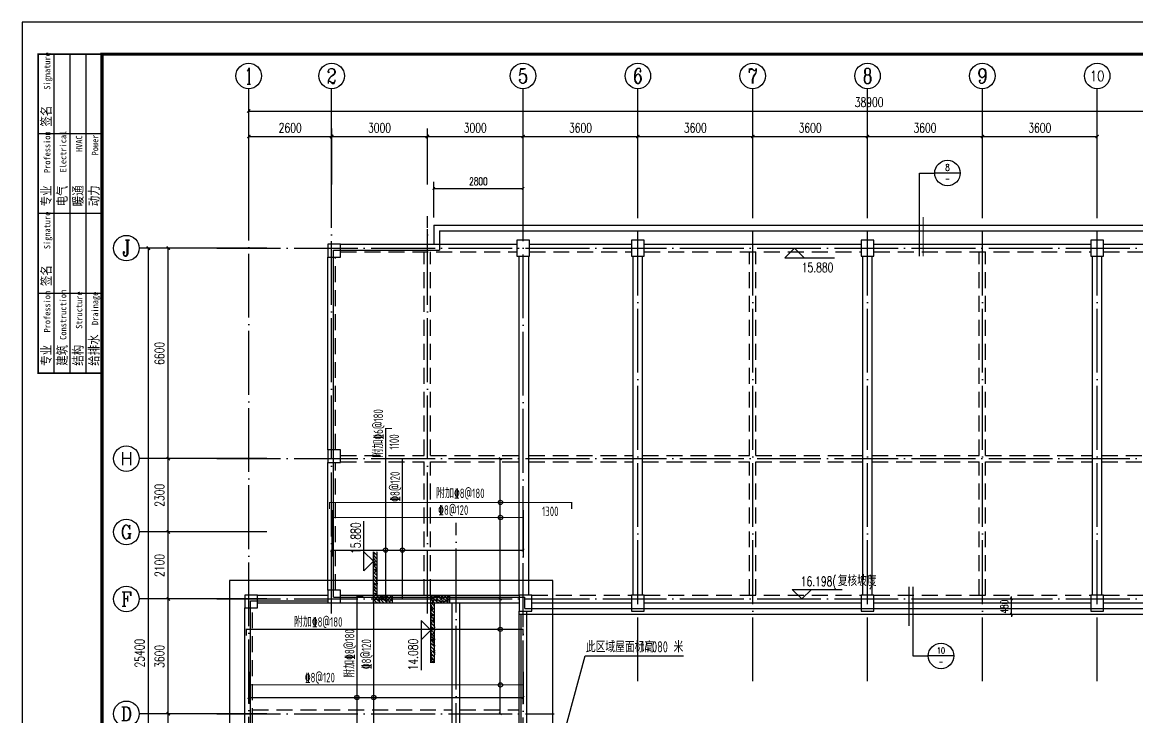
# Model space of a CAD drawing. Extents: x 1051052 to 1482120, y -981644 to -673261.
# Drawn here: x 1292358 to 1327296, y -904422 to -882648 of the extents above; entities that cross this region are included whole.
import ezdxf
from ezdxf.enums import TextEntityAlignment as Align

# ---------------------------------------------------------------- set-up
doc = ezdxf.new("R2010")
doc.units = 0
doc.header["$LTSCALE"] = 1000
doc.header["$MEASUREMENT"] = 0
doc.linetypes.add('DOTE', pattern=[2.42, 2, -0.2, 0.02, -0.2])
doc.linetypes.add('线型3', pattern=[750, 500, -250])
for name, color, linetype in [('AXIS', 3, 'Continuous'), ('AXIS_TEXT', 7, 'Continuous'), ('DIM_ELEV', 3, 'Continuous'), ('DIM_IDEN', 3, 'Continuous'), ('DIM_LEAD', 3, 'Continuous'), ('DOTE', 1, 'DOTE'), ('PUB_DIM', 3, 'Continuous'), ('PUB_TEXT', 7, 'Continuous'), ('TK', 142, 'Continuous'), ('填充', 8, 'Continuous')]:
    doc.layers.add(name, color=color, linetype=linetype)
for name, color, linetype, lineweight in [('BEAM', 4, 'Continuous', 25), ('BEAM-DASH', 4, '线型3', 25), ('COLU', 2, 'Continuous', 30), ('HOLE', 7, 'Continuous', 25), ('楼板正筋文字', 7, 'Continuous', 18), ('楼板正筋钢筋', 14, 'Continuous', 35), ('楼板负筋文字', 7, 'Continuous', 18), ('楼板负筋标注', 84, 'Continuous', 18), ('楼板负筋钢筋', 1, 'Continuous', 35)]:
    doc.layers.add(name, color=color, linetype=linetype, lineweight=lineweight)
doc.styles.add('_TCH_AXIS', font='COMPLEX', dxfattribs={"bigfont": 'GBCBIG'})
doc.styles.add('_TCH_DIM', font='SIMPLEX', dxfattribs={"bigfont": 'GBCBIG'})
doc.styles.add('_TCH_DIM_T3', font='SIMPLEX', dxfattribs={"width": 0.705882, "bigfont": 'GBCBIG'})
doc.styles.add('_TCH_LABEL', font='COMPLEX', dxfattribs={"bigfont": 'GBCBIG'})
doc.styles.add('COMPLEX', font='COMPLEX')
doc.styles.add('FromPkpm', font='Pkpmeng', dxfattribs={"width": 0.7, "bigfont": 'hztxt'})
doc.styles.add('HYZT1', font='', dxfattribs={"width": 0.8})
doc.styles.get('HYZT1').set_extended_font_data('SimSun')
doc.dimstyles.new('_TCH_ARCH&&100', dxfattribs={"dimtxt": 297.5, "dimasz": 100, "dimexe": 250, "dimexo": 300, "dimgap": 126.25, "dimtad": 1, "dimdec": 0, "dimzin": 0, "dimdsep": 46, "dimtxsty": '_TCH_DIM_T3', "dimblk": 'ARCHTICK', "dimcen": 0.09, "dimclrt": 7, "dimazin": 2, "dimtfac": 1, "dimtdec": 0, "dimtix": 1, "dimtmove": 2, "dimatfit": 3, "dimfxl": 0, "dimtolj": 1, "dimtzin": 0, "dimarcsym": 0})
doc.dimstyles.new('_TCH_ARCH&&80', dxfattribs={"dimtxt": 238, "dimasz": 80, "dimexe": 200, "dimexo": 240, "dimgap": 101, "dimtad": 1, "dimdec": 0, "dimzin": 0, "dimdsep": 46, "dimtxsty": '_TCH_DIM_T3', "dimblk": 'ARCHTICK', "dimcen": 0.09, "dimclrt": 7, "dimazin": 2, "dimtfac": 1, "dimtdec": 0, "dimtix": 1, "dimtmove": 2, "dimatfit": 3, "dimfxl": 0, "dimtolj": 1, "dimtzin": 0, "dimarcsym": 0})

# ---------------------------------------------------------------- blocks, each defined once
blk = doc.blocks.new('_ArchTick')
at = {"color": 0, "linetype": 'ByBlock', "const_width": 0.4}
blk.add_lwpolyline([(-0.5, -0.5), (0.5, 0.5)], dxfattribs=at)
blk = doc.blocks.new('*D223')
at = {"layer": 'AXIS', "color": 0, "lineweight": -2, "transparency": 16777216}
for p, q in [((1298436, -904330), (1296686, -904330)), ((1296936, -907930), (1296936, -904330)), ((1298436, -907930), (1296686, -907930))]:
    blk.add_line(p, q, dxfattribs=at)
at = {"layer": 'Defpoints', "color": 0, "transparency": 16777216}
for p in [(1296936, -904330), (1299436, -904330), (1299436, -907930)]:
    blk.add_point(p, dxfattribs=at)
at = {"layer": 'AXIS', "color": 0, "lineweight": -2, "transparency": 16777216, "xscale": 100, "yscale": 100, "zscale": 100}
for p, rotation in [((1296936, -904330), 90), ((1296936, -907930), 270)]:
    blk.add_blockref('_ArchTick', p, dxfattribs=dict(at, rotation=rotation))
at = {"layer": 'AXIS', "color": 7, "transparency": 16777216, "insert": (1296661, -906130), "char_height": 297.5, "attachment_point": 5, "rotation": 90, "style": '_TCH_DIM_T3'}
blk.add_mtext('\\A1;3600', dxfattribs=at)
blk = doc.blocks.new('*D224')
at = {"layer": 'AXIS', "color": 0, "lineweight": -2, "transparency": 16777216}
for p, q in [((1298436, -900730), (1296686, -900730)), ((1296936, -904330), (1296936, -900730)), ((1298436, -904330), (1296686, -904330))]:
    blk.add_line(p, q, dxfattribs=at)
at = {"layer": 'Defpoints', "color": 0, "transparency": 16777216}
for p in [(1296936, -900730), (1299436, -900730), (1299436, -904330)]:
    blk.add_point(p, dxfattribs=at)
at = {"layer": 'AXIS', "color": 0, "lineweight": -2, "transparency": 16777216, "xscale": 100, "yscale": 100, "zscale": 100}
for p, rotation in [((1296936, -900730), 90), ((1296936, -904330), 270)]:
    blk.add_blockref('_ArchTick', p, dxfattribs=dict(at, rotation=rotation))
at = {"layer": 'AXIS', "color": 7, "transparency": 16777216, "insert": (1296661, -902530), "char_height": 297.5, "attachment_point": 5, "rotation": 90, "style": '_TCH_DIM_T3'}
blk.add_mtext('\\A1;3600', dxfattribs=at)
blk = doc.blocks.new('*D225')
at = {"layer": 'AXIS', "color": 0, "lineweight": -2, "transparency": 16777216}
for p, q in [((1298436, -898630), (1296686, -898630)), ((1296936, -900730), (1296936, -898630)), ((1298436, -900730), (1296686, -900730))]:
    blk.add_line(p, q, dxfattribs=at)
at = {"layer": 'Defpoints', "color": 0, "transparency": 16777216}
for p in [(1296936, -898630), (1299436, -898630), (1299436, -900730)]:
    blk.add_point(p, dxfattribs=at)
at = {"layer": 'AXIS', "color": 0, "lineweight": -2, "transparency": 16777216, "xscale": 100, "yscale": 100, "zscale": 100}
for p, rotation in [((1296936, -898630), 90), ((1296936, -900730), 270)]:
    blk.add_blockref('_ArchTick', p, dxfattribs=dict(at, rotation=rotation))
at = {"layer": 'AXIS', "color": 7, "transparency": 16777216, "insert": (1296661, -899680), "char_height": 297.5, "attachment_point": 5, "rotation": 90, "style": '_TCH_DIM_T3'}
blk.add_mtext('\\A1;2100', dxfattribs=at)
blk = doc.blocks.new('*D226')
at = {"layer": 'AXIS', "color": 0, "lineweight": -2, "transparency": 16777216}
for p, q in [((1298436, -896330), (1296686, -896330)), ((1296936, -898630), (1296936, -896330)), ((1298436, -898630), (1296686, -898630))]:
    blk.add_line(p, q, dxfattribs=at)
at = {"layer": 'Defpoints', "color": 0, "transparency": 16777216}
for p in [(1296936, -896330), (1299436, -896330), (1299436, -898630)]:
    blk.add_point(p, dxfattribs=at)
at = {"layer": 'AXIS', "color": 0, "lineweight": -2, "transparency": 16777216, "xscale": 100, "yscale": 100, "zscale": 100}
for p, rotation in [((1296936, -896330), 90), ((1296936, -898630), 270)]:
    blk.add_blockref('_ArchTick', p, dxfattribs=dict(at, rotation=rotation))
at = {"layer": 'AXIS', "color": 7, "transparency": 16777216, "insert": (1296661, -897480), "char_height": 297.5, "attachment_point": 5, "rotation": 90, "style": '_TCH_DIM_T3'}
blk.add_mtext('\\A1;2300', dxfattribs=at)
blk = doc.blocks.new('*D227')
at = {"layer": 'AXIS', "color": 0, "lineweight": -2, "transparency": 16777216}
for p, q in [((1297811, -889730), (1296061, -889730)), ((1296311, -915130), (1296311, -889730)), ((1297811, -915130), (1296061, -915130))]:
    blk.add_line(p, q, dxfattribs=at)
at = {"layer": 'Defpoints', "color": 0, "transparency": 16777216}
for p in [(1296311, -889730), (1299458, -889730), (1299458, -915130)]:
    blk.add_point(p, dxfattribs=at)
at = {"layer": 'AXIS', "color": 0, "lineweight": -2, "transparency": 16777216, "xscale": 100, "yscale": 100, "zscale": 100}
for p, rotation in [((1296311, -889730), 90), ((1296311, -915130), 270)]:
    blk.add_blockref('_ArchTick', p, dxfattribs=dict(at, rotation=rotation))
at = {"layer": 'AXIS', "color": 7, "transparency": 16777216, "insert": (1296036, -902430), "char_height": 297.5, "attachment_point": 5, "rotation": 90, "style": '_TCH_DIM_T3'}
blk.add_mtext('\\A1;25400', dxfattribs=at)
blk = doc.blocks.new('*D228')
at = {"layer": 'AXIS', "color": 0, "lineweight": -2, "transparency": 16777216}
for p, q in [((1299458, -887730), (1299458, -885980)), ((1302058, -887730), (1302058, -885980)), ((1299458, -886230), (1302058, -886230))]:
    blk.add_line(p, q, dxfattribs=at)
at = {"layer": 'Defpoints', "color": 0, "transparency": 16777216}
for p in [(1302058, -886230), (1299458, -888730), (1302058, -888730)]:
    blk.add_point(p, dxfattribs=at)
at = {"layer": 'AXIS', "color": 0, "lineweight": -2, "transparency": 16777216, "xscale": 100, "yscale": 100, "zscale": 100, "rotation": 180}
blk.add_blockref('_ArchTick', (1299458, -886230), dxfattribs=at)
at = {"layer": 'AXIS', "color": 0, "lineweight": -2, "transparency": 16777216, "xscale": 100, "yscale": 100, "zscale": 100}
blk.add_blockref('_ArchTick', (1302058, -886230), dxfattribs=at)
at = {"layer": 'AXIS', "color": 7, "transparency": 16777216, "insert": (1300758, -885955), "char_height": 297.5, "attachment_point": 5, "style": '_TCH_DIM_T3'}
blk.add_mtext('\\A1;2600', dxfattribs=at)
blk = doc.blocks.new('*D229')
at = {"layer": 'AXIS', "color": 0, "lineweight": -2, "transparency": 16777216}
for p, q in [((1302058, -887730), (1302058, -885980)), ((1305058, -887730), (1305058, -885980)), ((1302058, -886230), (1305058, -886230))]:
    blk.add_line(p, q, dxfattribs=at)
at = {"layer": 'Defpoints', "color": 0, "transparency": 16777216}
for p in [(1305058, -886230), (1302058, -888730), (1305058, -888730)]:
    blk.add_point(p, dxfattribs=at)
at = {"layer": 'AXIS', "color": 0, "lineweight": -2, "transparency": 16777216, "xscale": 100, "yscale": 100, "zscale": 100}
for p, rotation in [((1302058, -886230), 179.9998562589051), ((1305058, -886230), 359.9998562589051)]:
    blk.add_blockref('_ArchTick', p, dxfattribs=dict(at, rotation=rotation))
at = {"layer": 'AXIS', "color": 7, "transparency": 16777216, "insert": (1303558, -885955), "char_height": 297.5, "attachment_point": 5, "rotation": 359.9999, "style": '_TCH_DIM_T3'}
blk.add_mtext('\\A1;3000', dxfattribs=at)
blk = doc.blocks.new('*D230')
at = {"layer": 'AXIS', "color": 0, "lineweight": -2, "transparency": 16777216}
for p, q in [((1308058, -887730), (1308058, -885980)), ((1311658, -887730), (1311658, -885980)), ((1308058, -886230), (1311658, -886230))]:
    blk.add_line(p, q, dxfattribs=at)
at = {"layer": 'Defpoints', "color": 0, "transparency": 16777216}
for p in [(1311658, -886230), (1308058, -888610), (1311658, -888610)]:
    blk.add_point(p, dxfattribs=at)
at = {"layer": 'AXIS', "color": 0, "lineweight": -2, "transparency": 16777216, "xscale": 100, "yscale": 100, "zscale": 100, "rotation": 180}
blk.add_blockref('_ArchTick', (1308058, -886230), dxfattribs=at)
at = {"layer": 'AXIS', "color": 0, "lineweight": -2, "transparency": 16777216, "xscale": 100, "yscale": 100, "zscale": 100}
blk.add_blockref('_ArchTick', (1311658, -886230), dxfattribs=at)
at = {"layer": 'AXIS', "color": 7, "transparency": 16777216, "insert": (1309858, -885955), "char_height": 297.5, "attachment_point": 5, "style": '_TCH_DIM_T3'}
blk.add_mtext('\\A1;3600', dxfattribs=at)
blk = doc.blocks.new('*D231')
at = {"layer": 'AXIS', "color": 0, "lineweight": -2, "transparency": 16777216}
for p, q in [((1311658, -887730), (1311658, -885980)), ((1315258, -887730), (1315258, -885980)), ((1311658, -886230), (1315258, -886230))]:
    blk.add_line(p, q, dxfattribs=at)
at = {"layer": 'Defpoints', "color": 0, "transparency": 16777216}
for p in [(1315258, -886230), (1311658, -888610), (1315258, -888610)]:
    blk.add_point(p, dxfattribs=at)
at = {"layer": 'AXIS', "color": 0, "lineweight": -2, "transparency": 16777216, "xscale": 100, "yscale": 100, "zscale": 100, "rotation": 180}
blk.add_blockref('_ArchTick', (1311658, -886230), dxfattribs=at)
at = {"layer": 'AXIS', "color": 0, "lineweight": -2, "transparency": 16777216, "xscale": 100, "yscale": 100, "zscale": 100}
blk.add_blockref('_ArchTick', (1315258, -886230), dxfattribs=at)
at = {"layer": 'AXIS', "color": 7, "transparency": 16777216, "insert": (1313458, -885955), "char_height": 297.5, "attachment_point": 5, "style": '_TCH_DIM_T3'}
blk.add_mtext('\\A1;3600', dxfattribs=at)
blk = doc.blocks.new('*D232')
at = {"layer": 'AXIS', "color": 0, "lineweight": -2, "transparency": 16777216}
for p, q in [((1315258, -887730), (1315258, -885980)), ((1318858, -887730), (1318858, -885980)), ((1315258, -886230), (1318858, -886230))]:
    blk.add_line(p, q, dxfattribs=at)
at = {"layer": 'Defpoints', "color": 0, "transparency": 16777216}
for p in [(1318858, -886230), (1315258, -888610), (1318858, -888610)]:
    blk.add_point(p, dxfattribs=at)
at = {"layer": 'AXIS', "color": 0, "lineweight": -2, "transparency": 16777216, "xscale": 100, "yscale": 100, "zscale": 100, "rotation": 180}
blk.add_blockref('_ArchTick', (1315258, -886230), dxfattribs=at)
at = {"layer": 'AXIS', "color": 0, "lineweight": -2, "transparency": 16777216, "xscale": 100, "yscale": 100, "zscale": 100}
blk.add_blockref('_ArchTick', (1318858, -886230), dxfattribs=at)
at = {"layer": 'AXIS', "color": 7, "transparency": 16777216, "insert": (1317058, -885955), "char_height": 297.5, "attachment_point": 5, "style": '_TCH_DIM_T3'}
blk.add_mtext('\\A1;3600', dxfattribs=at)
blk = doc.blocks.new('*D233')
at = {"layer": 'AXIS', "color": 0, "lineweight": -2, "transparency": 16777216}
for p, q in [((1318858, -887730), (1318858, -885980)), ((1322458, -887730), (1322458, -885980)), ((1318858, -886230), (1322458, -886230))]:
    blk.add_line(p, q, dxfattribs=at)
at = {"layer": 'Defpoints', "color": 0, "transparency": 16777216}
for p in [(1322458, -886230), (1318858, -888610), (1322458, -888610)]:
    blk.add_point(p, dxfattribs=at)
at = {"layer": 'AXIS', "color": 0, "lineweight": -2, "transparency": 16777216, "xscale": 100, "yscale": 100, "zscale": 100, "rotation": 180}
blk.add_blockref('_ArchTick', (1318858, -886230), dxfattribs=at)
at = {"layer": 'AXIS', "color": 0, "lineweight": -2, "transparency": 16777216, "xscale": 100, "yscale": 100, "zscale": 100}
blk.add_blockref('_ArchTick', (1322458, -886230), dxfattribs=at)
at = {"layer": 'AXIS', "color": 7, "transparency": 16777216, "insert": (1320658, -885955), "char_height": 297.5, "attachment_point": 5, "style": '_TCH_DIM_T3'}
blk.add_mtext('\\A1;3600', dxfattribs=at)
blk = doc.blocks.new('*D234')
at = {"layer": 'AXIS', "color": 0, "lineweight": -2, "transparency": 16777216}
for p, q in [((1322458, -887730), (1322458, -885980)), ((1326058, -887730), (1326058, -885980)), ((1322458, -886230), (1326058, -886230))]:
    blk.add_line(p, q, dxfattribs=at)
at = {"layer": 'Defpoints', "color": 0, "transparency": 16777216}
for p in [(1326058, -886230), (1322458, -888610), (1326058, -888610)]:
    blk.add_point(p, dxfattribs=at)
at = {"layer": 'AXIS', "color": 0, "lineweight": -2, "transparency": 16777216, "xscale": 100, "yscale": 100, "zscale": 100, "rotation": 180}
blk.add_blockref('_ArchTick', (1322458, -886230), dxfattribs=at)
at = {"layer": 'AXIS', "color": 0, "lineweight": -2, "transparency": 16777216, "xscale": 100, "yscale": 100, "zscale": 100}
blk.add_blockref('_ArchTick', (1326058, -886230), dxfattribs=at)
at = {"layer": 'AXIS', "color": 7, "transparency": 16777216, "insert": (1324258, -885955), "char_height": 297.5, "attachment_point": 5, "style": '_TCH_DIM_T3'}
blk.add_mtext('\\A1;3600', dxfattribs=at)
blk = doc.blocks.new('*D237')
at = {"layer": 'AXIS', "color": 0, "lineweight": -2, "transparency": 16777216}
for p, q in [((1299458, -886930), (1299458, -885180)), ((1338358, -886930), (1338358, -885180)), ((1299458, -885430), (1338358, -885430))]:
    blk.add_line(p, q, dxfattribs=at)
at = {"layer": 'Defpoints', "color": 0, "transparency": 16777216}
for p in [(1338358, -885430), (1299458, -888730), (1338358, -888730)]:
    blk.add_point(p, dxfattribs=at)
at = {"layer": 'AXIS', "color": 0, "lineweight": -2, "transparency": 16777216, "xscale": 100, "yscale": 100, "zscale": 100, "rotation": 180}
blk.add_blockref('_ArchTick', (1299458, -885430), dxfattribs=at)
at = {"layer": 'AXIS', "color": 0, "lineweight": -2, "transparency": 16777216, "xscale": 100, "yscale": 100, "zscale": 100}
blk.add_blockref('_ArchTick', (1338358, -885430), dxfattribs=at)
at = {"layer": 'AXIS', "color": 7, "transparency": 16777216, "insert": (1318908, -885155), "char_height": 297.5, "attachment_point": 5, "style": '_TCH_DIM_T3'}
blk.add_mtext('\\A1;38900', dxfattribs=at)
blk = doc.blocks.new('_AXISO')
blk.add_circle((0, 0), 0.5)
at = {"layer": 'AXIS_TEXT', "style": 'COMPLEX', "width": 1.041667}
blk.add_attdef('A', text='', height=0.56, dxfattribs=at).set_placement((-0.25, -0.28), (0.25, -0.28), align=Align.FIT)
blk = doc.blocks.new('*D248')
at = {"layer": 'AXIS', "color": 0, "lineweight": -2, "transparency": 16777216}
for p, q in [((1297991, -889730), (1296686, -889730)), ((1296936, -896330), (1296936, -889730)), ((1298436, -896330), (1296686, -896330))]:
    blk.add_line(p, q, dxfattribs=at)
at = {"layer": 'Defpoints', "color": 0, "transparency": 16777216}
for p in [(1296936, -889730), (1298291, -889730), (1299436, -896330)]:
    blk.add_point(p, dxfattribs=at)
at = {"layer": 'AXIS', "color": 0, "lineweight": -2, "transparency": 16777216, "xscale": 100, "yscale": 100, "zscale": 100}
for p, rotation in [((1296936, -889730), 90), ((1296936, -896330), 270)]:
    blk.add_blockref('_ArchTick', p, dxfattribs=dict(at, rotation=rotation))
at = {"layer": 'AXIS', "color": 7, "transparency": 16777216, "insert": (1296661, -893030), "char_height": 297.5, "attachment_point": 5, "rotation": 90, "style": '_TCH_DIM_T3'}
blk.add_mtext('\\A1;6600', dxfattribs=at)
blk = doc.blocks.new('*D393')
at = {"layer": 'AXIS', "color": 0, "lineweight": -2, "transparency": 16777216}
for p, q in [((1305058, -887730), (1305058, -885980)), ((1308058, -887141), (1308058, -885980)), ((1305058, -886230), (1308058, -886230))]:
    blk.add_line(p, q, dxfattribs=at)
at = {"layer": 'Defpoints', "color": 0, "transparency": 16777216}
for p in [(1308058, -886230), (1308058, -887441), (1305058, -888730)]:
    blk.add_point(p, dxfattribs=at)
at = {"layer": 'AXIS', "color": 0, "lineweight": -2, "transparency": 16777216, "xscale": 100, "yscale": 100, "zscale": 100}
for p, rotation in [((1305058, -886230), 179.9998562589159), ((1308058, -886230), 359.9998562589159)]:
    blk.add_blockref('_ArchTick', p, dxfattribs=dict(at, rotation=rotation))
at = {"layer": 'AXIS', "color": 7, "transparency": 16777216, "insert": (1306558, -885955), "char_height": 297.5, "attachment_point": 5, "rotation": 359.9999, "style": '_TCH_DIM_T3'}
blk.add_mtext('\\A1;3000', dxfattribs=at)
blk = doc.blocks.new('A$C71AA4010')
at = {"layer": 'TK'}
for p, q in [((500, -11000), (500, -1000)), ((2500, -1000), (500, -1000)), ((1000, -11000), (1000, -1000)), ((1500, -11000), (1500, -1000)), ((2000, -11000), (2000, -1000)), ((2500, -3500), (500, -3500)), ((2500, -3500), (500, -3500)), ((2500, -6000), (500, -6000)), ((2500, -8500), (500, -8500)), ((2500, -11000), (500, -11000))]:
    blk.add_line(p, q, dxfattribs=at)
at = {"layer": 'TK', "const_width": 50}
blk.add_lwpolyline([(500, -1000), (2500, -1000), (2500, -11000), (500, -11000)], close=True, dxfattribs=at)
blk.add_lwpolyline([(2500, -4000), (2500, -11000)], dxfattribs=at)
at = {"layer": 'TK', "style": 'HYZT1', "width": 0.8}
for s, height, p in [('Signature', 200, (880, -2113)), ('签名', 300, (895, -3270)), ('Profession', 200, (880, -4728)), ('Electrical', 200, (1380, -4708)), ('HVAC', 200, (1880, -4067)), ('Power', 200, (2380, -4173)), ('专业', 300, (895, -5770)), ('电气', 300, (1395, -5770)), ('暖通', 300, (1895, -5770)), ('动力', 300, (2395, -5770)), ('Signature', 200, (880, -7113)), ('签名', 300, (895, -8270)), ('Profession', 200, (880, -9728)), ('Construction', 200, (1380, -9956)), ('Structure', 200, (1880, -9614)), ('Drainage', 200, (2380, -9494)), ('建筑', 300, (1395, -10770)), ('给排水', 300, (2395, -10770)), ('专业', 300, (895, -10770)), ('结构', 300, (1895, -10770))]:
    blk.add_text(s, height=height, rotation=90, dxfattribs=at).set_placement(p)
blk = doc.blocks.new('A2K')
at = {"layer": 'TK'}
blk.add_lwpolyline([(0, 0), (59400, 0), (59400, 42000), (0, 42000)], close=True, dxfattribs=at)
at = {"layer": 'TK', "const_width": 100}
blk.add_lwpolyline([(2500, 1000), (58400, 1000), (58400, 41000), (2500, 41000)], close=True, dxfattribs=at)
blk.add_blockref('A$C71AA4010', (0, 42000))
blk = doc.blocks.new('*D916')
at = {"layer": 'Defpoints', "color": 0, "transparency": 16777216}
for p in [(1299458, -902779), (1308058, -902779), (1308058, -903820)]:
    blk.add_point(p, dxfattribs=at)
at = {"layer": 'PUB_DIM', "color": 0, "lineweight": -2, "transparency": 16777216}
for p, q in [((1299458, -903019), (1299458, -904020)), ((1308058, -903019), (1308058, -904020)), ((1299458, -903820), (1308058, -903820))]:
    blk.add_line(p, q, dxfattribs=at)
at = {"layer": 'PUB_DIM', "color": 0, "lineweight": -2, "transparency": 16777216, "xscale": 80, "yscale": 80, "zscale": 80, "rotation": 180}
blk.add_blockref('_ArchTick', (1299458, -903820), dxfattribs=at)
at = {"layer": 'PUB_DIM', "color": 0, "lineweight": -2, "transparency": 16777216, "xscale": 80, "yscale": 80, "zscale": 80}
blk.add_blockref('_ArchTick', (1308058, -903820), dxfattribs=at)
blk = doc.blocks.new('*D917')
at = {"layer": 'Defpoints', "color": 0, "transparency": 16777216}
for p in [(1305958, -900730), (1307343, -900730), (1305958, -904330)]:
    blk.add_point(p, dxfattribs=at)
at = {"layer": 'PUB_DIM', "color": 0, "lineweight": -2, "transparency": 16777216}
for p, q in [((1306198, -900730), (1307543, -900730)), ((1307343, -904330), (1307343, -900730)), ((1306198, -904330), (1307543, -904330))]:
    blk.add_line(p, q, dxfattribs=at)
at = {"layer": 'PUB_DIM', "color": 0, "lineweight": -2, "transparency": 16777216, "xscale": 80, "yscale": 80, "zscale": 80}
for p, rotation in [((1307343, -900730), 90), ((1307343, -904330), 270)]:
    blk.add_blockref('_ArchTick', p, dxfattribs=dict(at, rotation=rotation))
blk = doc.blocks.new('*D918')
at = {"layer": 'Defpoints', "color": 0, "transparency": 16777216}
for p in [(1302058, -897709), (1308058, -897709), (1308058, -899199)]:
    blk.add_point(p, dxfattribs=at)
at = {"layer": 'PUB_DIM', "color": 0, "lineweight": -2, "transparency": 16777216}
for p, q in [((1302058, -897949), (1302058, -899399)), ((1308058, -897949), (1308058, -899399)), ((1302058, -899199), (1308058, -899199))]:
    blk.add_line(p, q, dxfattribs=at)
at = {"layer": 'PUB_DIM', "color": 0, "lineweight": -2, "transparency": 16777216, "xscale": 80, "yscale": 80, "zscale": 80, "rotation": 180}
blk.add_blockref('_ArchTick', (1302058, -899199), dxfattribs=at)
at = {"layer": 'PUB_DIM', "color": 0, "lineweight": -2, "transparency": 16777216, "xscale": 80, "yscale": 80, "zscale": 80}
blk.add_blockref('_ArchTick', (1308058, -899199), dxfattribs=at)
blk = doc.blocks.new('*D919')
at = {"layer": 'Defpoints', "color": 0, "transparency": 16777216}
for p in [(1305853, -896330), (1307343, -896330), (1305853, -900730)]:
    blk.add_point(p, dxfattribs=at)
at = {"layer": 'PUB_DIM', "color": 0, "lineweight": -2, "transparency": 16777216}
for p, q in [((1306093, -896330), (1307543, -896330)), ((1307343, -900730), (1307343, -896330)), ((1306093, -900730), (1307543, -900730))]:
    blk.add_line(p, q, dxfattribs=at)
at = {"layer": 'PUB_DIM', "color": 0, "lineweight": -2, "transparency": 16777216, "xscale": 80, "yscale": 80, "zscale": 80}
for p, rotation in [((1307343, -896330), 90), ((1307343, -900730), 270)]:
    blk.add_blockref('_ArchTick', p, dxfattribs=dict(at, rotation=rotation))
blk = doc.blocks.new('*D931')
at = {"layer": 'Defpoints', "color": 0, "transparency": 16777216}
for p in [(1321618, -900730), (1323368, -900730), (1321618, -901210)]:
    blk.add_point(p, dxfattribs=at)
at = {"layer": 'PUB_DIM', "color": 0, "lineweight": -2, "transparency": 16777216}
for p, q in [((1323368, -900730), (1323368, -900650)), ((1321858, -900730), (1323568, -900730)), ((1323368, -901210), (1323368, -900730)), ((1321858, -901210), (1323568, -901210)), ((1323368, -901210), (1323368, -901290))]:
    blk.add_line(p, q, dxfattribs=at)
at = {"layer": 'PUB_DIM', "color": 0, "lineweight": -2, "transparency": 16777216, "xscale": 80, "yscale": 80, "zscale": 80}
for p, rotation in [((1323368, -900730), 270), ((1323368, -901210), 90)]:
    blk.add_blockref('_ArchTick', p, dxfattribs=dict(at, rotation=rotation))
at = {"layer": 'PUB_DIM', "color": 7, "transparency": 16777216, "insert": (1323148, -900970), "char_height": 238, "attachment_point": 5, "rotation": 90, "style": '_TCH_DIM_T3'}
blk.add_mtext('\\A1;480', dxfattribs=at)
blk = doc.blocks.new('*D952')
at = {"layer": 'Defpoints', "color": 0, "transparency": 16777216}
for p in [(1308058, -887855), (1305258, -889010), (1308058, -889010)]:
    blk.add_point(p, dxfattribs=at)
at = {"layer": 'PUB_DIM', "color": 0, "lineweight": -2, "transparency": 16777216}
for p, q in [((1305258, -888770), (1305258, -887655)), ((1308058, -888770), (1308058, -887655)), ((1305258, -887855), (1308058, -887855))]:
    blk.add_line(p, q, dxfattribs=at)
at = {"layer": 'PUB_DIM', "color": 0, "lineweight": -2, "transparency": 16777216, "xscale": 80, "yscale": 80, "zscale": 80, "rotation": 180}
blk.add_blockref('_ArchTick', (1305258, -887855), dxfattribs=at)
at = {"layer": 'PUB_DIM', "color": 0, "lineweight": -2, "transparency": 16777216, "xscale": 80, "yscale": 80, "zscale": 80}
blk.add_blockref('_ArchTick', (1308058, -887855), dxfattribs=at)
at = {"layer": 'PUB_DIM', "color": 7, "transparency": 16777216, "insert": (1306658, -887635), "char_height": 238, "attachment_point": 5, "style": '_TCH_DIM_T3'}
blk.add_mtext('\\A1;2800', dxfattribs=at)

msp = doc.modelspace()

# ---------------------------------------------------------------- hatches: boundary and pattern name
at = {"layer": 'BEAM-DASH'}
h = msp.add_hatch(dxfattribs=at)
h.set_pattern_fill('钢筋混凝土', color=256, scale=30, angle=90)
h.set_pattern_definition([(135, (-200251.52, 0), (-53.0330086, -53.0330086), []), (140, (-200251.52, 0), (18.82564, 215.178055), [22.5, -247.5]), (85, (-200251.52, 0), (-225.65764, -41.6254), [18, -198]), (190.4514, (-200249.95, 17.93), (-206.831863, 173.552815), [19.122057, -210.342634]), (136.1842, (-200311.52, 4e-15), (49.655704, 320.172315), [33.75, -371.25]), (186.6356, (-200307.38, 26.68), (-292.23536, 280.39881), [28.683086, -315.5139]), (81.1842, (-200311.52, 4e-15), (-292.23558, 280.398584), [27, -297]), (111, (-200296.52, 30), (120.785667, 179.072116), [22.5, -247.5]), (56, (-200296.52, 30), (-217.545014, 72.9946), [18, -198]), (161.4514, (-200286.45, 44.92), (-96.75915, 252.066789), [19.122057, -210.342634]), (127.5, (-200251.52, 0), (-99.868156, 3.6479566), [0, -195.6, 0, -201, 0, -198.75]), (97.5, (-200251.52, 0), (-118.3235136, 78.920861), [0, -114.6, 0, -191.1, 0, -75.75]), (57.5, (-200251.52, -66.9), (6.7664615, 160.146731), [0, -75, 0, -234, 0, -310.5]), (47.5, (-200251.52, -96.9), (-30.031495, 174.955851), [0, -97.5, 0, -155.4, 0, -220.5])])
h.paths.add_polyline_path([(1303485.481, -899248.878), (1303365.481, -899248.283), (1303365.481, -900248.878), (1303365.481, -900610.289), (1303485.481, -900610.289)])
h.paths.add_polyline_path([(1303965.481, -900610.289), (1303365.481, -900610.289), (1303365.481, -900730.289), (1303965.481, -900730.289)])
h.paths.add_polyline_path([(1303965.481, -900730.289), (1303365.481, -900730.289), (1303365.481, -900850.289), (1303965.481, -900850.289)])
h.paths.add_polyline_path([(1305765.481, -900730.289), (1305165.481, -900730.289), (1305165.481, -900850.289), (1305765.481, -900850.289)])
h.paths.add_polyline_path([(1305765.481, -900610.289), (1305165.481, -900610.289), (1305165.481, -900730.289), (1305765.481, -900730.289)])
h.paths.add_polyline_path([(1305285.481, -900850.289), (1305165.481, -900850.289), (1305165.481, -902734.599), (1305285.481, -902734.599)])

# ---------------------------------------------------------------- linework, layer by layer
at = {"layer": 'AXIS'}
for p, q in [((1299457.602, -888730.289), (1299457.602, -884730.289)), ((1302057.602, -888730.289), (1302057.602, -884730.289)), ((1308057.602, -888610.289), (1308057.602, -884730.289)), ((1311657.602, -888610.289), (1311657.602, -884730.289)), ((1315257.602, -888610.289), (1315257.602, -884730.289)), ((1318857.602, -888610.289), (1318857.602, -884730.289)), ((1322457.602, -888610.289), (1322457.602, -884730.289)), ((1326057.602, -888610.289), (1326057.602, -884730.289)), ((1300023.048, -889730.289), (1296023.048, -889730.289)), ((1300023.048, -896330.289), (1296023.048, -896330.289)), ((1300023.048, -898630.289), (1296023.048, -898630.289)), ((1300023.048, -900730.289), (1296023.048, -900730.289)), ((1300023.048, -904330.289), (1296023.048, -904330.289))]:
    msp.add_line(p, q, dxfattribs=at)
msp.add_lwpolyline([(1298856.639, -915901.812), (1308991.388, -915901.812), (1308991.388, -900147.18), (1298856.639, -900147.18)], close=True, dxfattribs=at)
at = {"layer": 'BEAM'}
for p, q in [((1305257.602, -889010.289), (1305257.601, -889610.289)), ((1305257.602, -889010.289), (1329857.602, -889010.289)), ((1305437.601, -889190.289), (1329677.602, -889190.289)), ((1305437.601, -889190.289), (1305437.601, -889790.289)), ((1302117.602, -889790.289), (1305437.601, -889790.289)), ((1302117.602, -900670.289), (1302117.602, -889790.289)), ((1302337.602, -889610.289), (1305257.601, -889610.289)), ((1305257.601, -889610.289), (1307857.602, -889610.289)), ((1308257.602, -889610.289), (1311457.602, -889610.289)), ((1311857.602, -889610.289), (1318657.602, -889610.289)), ((1319057.602, -889610.289), (1325857.602, -889610.289)), ((1326257.602, -889610.289), (1329857.602, -889610.289)), ((1301937.602, -896050.289), (1301937.602, -890010.289)), ((1307937.602, -900610.289), (1307937.602, -889980.289)), ((1308237.602, -900610.289), (1308237.602, -889980.289)), ((1311507.602, -900610.289), (1311507.602, -889980.289)), ((1311807.602, -900610.289), (1311807.602, -889980.289)), ((1318707.602, -900610.289), (1318707.602, -889980.289)), ((1319007.602, -900610.289), (1319007.602, -889980.289)), ((1325907.602, -900610.289), (1325907.602, -889980.289)), ((1326207.602, -900610.289), (1326207.602, -889980.289)), ((1301937.602, -900450.289), (1301937.602, -896450.289)), ((1299737.602, -900610.289), (1301937.602, -900610.289)), ((1302117.602, -900670.289), (1308117.602, -900670.289)), ((1302337.602, -900610.289), (1305957.602, -900610.289)), ((1305957.602, -900610.289), (1307937.602, -900610.289)), ((1308117.602, -901030.289), (1308117.602, -900670.289)), ((1299337.602, -907650.289), (1299337.602, -901010.289)), ((1299517.602, -900790.289), (1301937.602, -900790.289)), ((1299517.602, -915070.289), (1299517.602, -900790.289)), ((1299737.602, -900850.289), (1301937.602, -900850.289)), ((1302337.602, -900850.289), (1305957.602, -900850.289)), ((1305837.602, -904330.289), (1305837.602, -900850.289)), ((1305957.602, -900850.289), (1307937.602, -900850.289)), ((1306077.602, -904330.289), (1306077.602, -900850.289)), ((1308117.602, -901030.289), (1333317.602, -901030.289)), ((1308337.602, -900850.289), (1311457.602, -900850.289)), ((1311857.602, -900850.289), (1318657.602, -900850.289)), ((1319057.602, -900850.289), (1325857.602, -900850.289)), ((1326257.602, -900850.289), (1329657.602, -900850.289)), ((1307937.602, -904330.289), (1307937.602, -901110.289)), ((1307937.602, -901210.289), (1333137.602, -901210.289)), ((1307997.602, -907810.289), (1307997.602, -901210.289)), ((1308177.602, -904330.289), (1308177.602, -901110.289)), ((1308177.602, -907810.289), (1308177.602, -904330.289))]:
    msp.add_line(p, q, dxfattribs=at)
at = {"layer": 'BEAM-DASH', "ltscale": 0.001}
for p, q in [((1302337.602, -889850.289), (1307857.602, -889850.289)), ((1304957.585, -896230.289), (1304957.602, -889850.289)), ((1305157.585, -896230.289), (1305157.602, -889850.289)), ((1308257.602, -889850.289), (1311457.602, -889850.289)), ((1311857.602, -889850.289), (1318657.602, -889850.289)), ((1315157.602, -896230.289), (1315157.602, -889850.289)), ((1315357.602, -896230.289), (1315357.602, -889850.289)), ((1319057.602, -889850.289), (1325857.602, -889850.289)), ((1322357.602, -896230.289), (1322357.602, -889850.289)), ((1322557.602, -896230.289), (1322557.602, -889850.289)), ((1326257.602, -889850.289), (1329457.602, -889850.289)), ((1302177.602, -896050.289), (1302177.602, -890010.289)), ((1302177.602, -900450.289), (1302177.602, -896450.289)), ((1302337.602, -896230.289), (1304957.585, -896230.289)), ((1302337.602, -896430.289), (1304957.585, -896430.289)), ((1304957.574, -900610.289), (1304957.585, -896430.289)), ((1305157.574, -900610.289), (1305157.585, -896430.289)), ((1305157.585, -896230.289), (1307937.602, -896230.289)), ((1305157.585, -896430.289), (1307937.602, -896430.289)), ((1308237.602, -896230.289), (1311507.602, -896230.289)), ((1308237.602, -896430.289), (1311507.602, -896430.289)), ((1311807.602, -896230.289), (1315157.602, -896230.289)), ((1311807.602, -896430.289), (1315157.602, -896430.289)), ((1315157.602, -900610.289), (1315157.602, -896430.289)), ((1315357.602, -896230.289), (1318707.602, -896230.289)), ((1315357.602, -896430.289), (1318707.602, -896430.289)), ((1315357.602, -900610.289), (1315357.602, -896430.289)), ((1319007.602, -896230.289), (1322357.602, -896230.289)), ((1319007.602, -896430.289), (1322357.602, -896430.289)), ((1322357.602, -900610.289), (1322357.602, -896430.289)), ((1322557.602, -896230.289), (1325907.602, -896230.289)), ((1322557.602, -896430.289), (1325907.602, -896430.289)), ((1322557.602, -900610.289), (1322557.602, -896430.289)), ((1326207.602, -896230.289), (1329457.602, -896230.289)), ((1326207.602, -896430.289), (1329457.602, -896430.289)), ((1302337.602, -900610.289), (1305057.574, -900610.289)), ((1305057.574, -900610.289), (1307937.602, -900610.289)), ((1308337.602, -900610.289), (1311457.602, -900610.289)), ((1311857.602, -900610.289), (1318657.602, -900610.289)), ((1319057.602, -900610.289), (1325857.602, -900610.289)), ((1326257.602, -900610.289), (1329657.602, -900610.289)), ((1299577.602, -907650.289), (1299577.602, -901010.289)), ((1302337.602, -900850.289), (1305057.574, -900850.289)), ((1305057.574, -900850.289), (1307937.602, -900850.289)), ((1299577.602, -904210.289), (1305837.602, -904210.289)), ((1305837.602, -907810.289), (1305837.602, -904330.289)), ((1306077.602, -904210.289), (1307937.602, -904210.289)), ((1306077.602, -907810.289), (1306077.602, -904330.289)), ((1307937.602, -907810.289), (1307937.602, -904330.289))]:
    msp.add_line(p, q, dxfattribs=at)
at = {"layer": 'BEAM-DASH'}
for points in [[(1303365.481, -900850.289), (1303365.481, -899248.283)], [(1303485.481, -900610.289), (1303485.481, -899248.283)], [(1303965.481, -900850.289), (1303965.481, -900610.289)], [(1305165.481, -902734.599), (1305165.481, -900610.289)], [(1305765.481, -900850.289), (1305765.481, -900610.289)], [(1305285.481, -902734.599), (1305285.481, -900850.289)]]:
    msp.add_lwpolyline(points, dxfattribs=at)
at = {"layer": 'COLU'}
for points in [[(1308257.602, -889980.289), (1308257.602, -889480.289), (1307857.602, -889480.289), (1307857.602, -889980.289)], [(1311857.602, -889980.289), (1311857.602, -889480.289), (1311457.602, -889480.289), (1311457.602, -889980.289)], [(1319057.602, -889980.289), (1319057.602, -889480.289), (1318657.602, -889480.289), (1318657.602, -889980.289)], [(1326257.602, -889980.289), (1326257.602, -889480.289), (1325857.602, -889480.289), (1325857.602, -889980.289)], [(1302337.602, -890010.289), (1302337.602, -889610.289), (1301937.602, -889610.289), (1301937.602, -890010.289)], [(1302337.602, -896450.289), (1302337.602, -896050.289), (1301937.602, -896050.289), (1301937.602, -896450.289)], [(1299337.602, -901010.289), (1299737.602, -901010.289), (1299737.602, -900610.289), (1299337.602, -900610.289)], [(1302337.602, -900850.289), (1302337.602, -900450.289), (1301937.602, -900450.289), (1301937.602, -900850.289)], [(1308337.602, -901110.289), (1308337.602, -900610.289), (1307937.602, -900610.289), (1307937.602, -901110.289)], [(1311857.602, -901110.289), (1311857.602, -900610.289), (1311457.602, -900610.289), (1311457.602, -901110.289)], [(1319057.602, -901110.289), (1319057.602, -900610.289), (1318657.602, -900610.289), (1318657.602, -901110.289)], [(1326257.602, -901110.289), (1326257.602, -900610.289), (1325857.602, -900610.289), (1325857.602, -901110.289)]]:
    msp.add_lwpolyline(points, close=True, dxfattribs=at)
at = {"layer": 'DIM_ELEV'}
for p, q in [((1315865.673, -889730.289), (1316865.673, -889730.289)), ((1316565.673, -889730.289), (1316265.673, -890030.289)), ((1316565.673, -889730.289), (1316865.673, -890030.289)), ((1316265.673, -890030.289), (1317825.673, -890030.289)), ((1303065.481, -899848.878), (1303065.481, -898288.878)), ((1303365.481, -899548.878), (1303065.481, -899248.878)), ((1303365.481, -900248.878), (1303365.481, -899248.878)), ((1303365.481, -899548.878), (1303065.481, -899848.878)), ((1316799.584, -900730.289), (1316499.584, -900430.289)), ((1316499.584, -900430.289), (1318059.584, -900430.289)), ((1316799.584, -900730.289), (1317099.584, -900430.289)), ((1305165.481, -901007.324), (1305165.481, -902007.324)), ((1316099.584, -900730.289), (1317099.584, -900730.289)), ((1305165.481, -901707.324), (1304865.481, -901407.324)), ((1304865.481, -901407.324), (1304865.481, -902967.324)), ((1305165.481, -901707.324), (1304865.481, -902007.324))]:
    msp.add_line(p, q, dxfattribs=at)
at = {"layer": 'DIM_IDEN'}
for p, q in [((1320481.776, -887376.023), (1320963.903, -887376.023)), ((1320481.776, -889983.027), (1320481.776, -887376.023)), ((1321763.903, -887376.023), (1320963.903, -887376.023)), ((1320279.512, -900347.298), (1320279.512, -902517.471)), ((1320279.512, -902517.471), (1320761.639, -902517.471)), ((1321561.639, -902517.471), (1320761.639, -902517.471))]:
    msp.add_line(p, q, dxfattribs=at)
at = {"layer": 'DIM_IDEN', "const_width": 40}
for points in [[(1320601.776, -889983.027), (1320601.776, -888754.497)], [(1320159.512, -900347.298), (1320159.512, -901575.828)]]:
    msp.add_lwpolyline(points, dxfattribs=at)
at = {"layer": 'DIM_IDEN'}
for centre in [(1321363.903, -887376.023), (1321161.639, -902517.471)]:
    msp.add_circle(centre, 400, dxfattribs=at)
at = {"layer": 'DIM_LEAD'}
for p, q in [((1309017.314, -906139.274), (1310007.522, -902510.586)), ((1310007.522, -902510.586), (1313086.453, -902510.586))]:
    msp.add_line(p, q, dxfattribs=at)
at = {"layer": 'DOTE'}
for p, q in [((1299457.602, -916106.289), (1299457.602, -888706.289)), ((1302057.602, -901188.801), (1302057.602, -888730.289)), ((1305057.596, -901188.808), (1305057.596, -888730.297)), ((1308057.602, -916130.289), (1308057.602, -888610.289)), ((1311657.602, -903311.643), (1311657.602, -888610.289)), ((1315257.602, -903311.643), (1315257.602, -888610.289)), ((1318857.602, -903311.643), (1318857.602, -888610.289)), ((1322457.602, -903311.643), (1322457.602, -888610.289)), ((1326057.602, -903311.643), (1326057.602, -888610.289)), ((1298457.602, -889730.289), (1339357.602, -889730.289)), ((1298457.602, -896330.289), (1339357.602, -896330.289)), ((1305957.602, -908412.951), (1305957.602, -898345.294)), ((1298457.602, -900730.289), (1339357.602, -900730.289)), ((1298457.602, -904330.289), (1309031.025, -904330.289))]:
    msp.add_line(p, q, dxfattribs=at)
at = {"layer": 'HOLE'}
msp.add_line((1305057.602, -889730.289), (1305057.602, -889130.289), dxfattribs=at)
at = {"layer": 'PUB_DIM'}
for centre in [(1307346.663, -897703.163), (1307346.663, -898175.313), (1303749.151, -899198.795), (1304274.331, -899198.795), (1307343.207, -901682.344), (1307346.663, -903424.944), (1302850.269, -903820.49), (1303375.45, -903820.49)]:
    msp.add_circle(centre, 67.838, dxfattribs=at)
at = {"layer": '楼板正筋钢筋', "const_width": 35}
for points in [[(1304274.331, -900730.289), (1304274.331, -896330.289)], [(1302057.602, -898172.56), (1308057.602, -898172.56)], [(1303375.45, -905132.825), (1303375.45, -900732.825)], [(1299457.602, -903424.944), (1308057.602, -903424.944)]]:
    msp.add_lwpolyline(points, dxfattribs=at)
at = {"layer": '楼板负筋钢筋', "const_width": 35}
for points in [[(1303949.15, -900730.289), (1303749.15, -900730.289), (1303749.151, -895387.905), (1303949.151, -895387.905)], [(1301992.841, -897908.884), (1301992.841, -897708.884), (1309580.14, -897708.885), (1309580.14, -897908.885)], [(1303050.269, -905406.572), (1302850.269, -905406.572), (1302850.269, -900640.289), (1303050.269, -900640.289)], [(1299383.597, -901882.343), (1299383.597, -901682.343), (1308057.602, -901682.344), (1308057.602, -901882.344)]]:
    msp.add_lwpolyline(points, dxfattribs=at)

# ---------------------------------------------------------------- block references
at = {"layer": 'AXIS'}
ref = msp.add_blockref('_AXISO', (1299457.602, -884330.289), dxfattribs=dict(at, xscale=800, yscale=800, zscale=800))
ref.add_attrib('A', '1', dxfattribs={"layer": 'AXIS_TEXT', "height": 514.721, "style": '_TCH_AXIS'}).set_placement((1299347.304, -884587.65), (1299567.899, -884587.65), align=Align.FIT)
ref = msp.add_blockref('_AXISO', (1302057.602, -884330.289), dxfattribs=dict(at, xscale=800, yscale=800, zscale=800))
ref.add_attrib('A', '2', dxfattribs={"layer": 'AXIS_TEXT', "height": 465.948, "style": '_TCH_AXIS'}).set_placement((1301902.285, -884563.263), (1302212.918, -884563.263), align=Align.FIT)
ref = msp.add_blockref('_AXISO', (1308057.602, -884330.289), dxfattribs=dict(at, xscale=800, yscale=800, zscale=800))
ref.add_attrib('A', '5', dxfattribs={"layer": 'AXIS_TEXT', "height": 465.948, "style": '_TCH_AXIS'}).set_placement((1307902.285, -884563.263), (1308212.918, -884563.263), align=Align.FIT)
ref = msp.add_blockref('_AXISO', (1311657.602, -884330.289), dxfattribs=dict(at, xscale=800, yscale=800, zscale=800))
ref.add_attrib('A', '6', dxfattribs={"layer": 'AXIS_TEXT', "height": 465.948, "style": '_TCH_AXIS'}).set_placement((1311502.285, -884563.263), (1311812.918, -884563.263), align=Align.FIT)
ref = msp.add_blockref('_AXISO', (1315257.602, -884330.289), dxfattribs=dict(at, xscale=800, yscale=800, zscale=800))
ref.add_attrib('A', '7', dxfattribs={"layer": 'AXIS_TEXT', "height": 465.948, "style": '_TCH_AXIS'}).set_placement((1315102.285, -884563.263), (1315412.918, -884563.263), align=Align.FIT)
ref = msp.add_blockref('_AXISO', (1318857.602, -884330.289), dxfattribs=dict(at, xscale=800, yscale=800, zscale=800))
ref.add_attrib('A', '8', dxfattribs={"layer": 'AXIS_TEXT', "height": 465.948, "style": '_TCH_AXIS'}).set_placement((1318702.285, -884563.263), (1319012.918, -884563.263), align=Align.FIT)
ref = msp.add_blockref('_AXISO', (1322457.602, -884330.289), dxfattribs=dict(at, xscale=800, yscale=800, zscale=800))
ref.add_attrib('A', '9', dxfattribs={"layer": 'AXIS_TEXT', "height": 465.948, "style": '_TCH_AXIS'}).set_placement((1322302.285, -884563.263), (1322612.918, -884563.263), align=Align.FIT)
ref = msp.add_blockref('_AXISO', (1326057.602, -884330.289), dxfattribs=dict(at, xscale=800, yscale=800, zscale=800))
ref.add_attrib('A', '10', dxfattribs={"layer": 'AXIS_TEXT', "height": 328.4455, "style": '_TCH_AXIS'}).set_placement((1325830.818, -884494.512), (1326284.385, -884494.512), align=Align.FIT)
ref = msp.add_blockref('_AXISO', (1295623.048, -889730.289), dxfattribs=dict(at, xscale=800, yscale=800, zscale=800))
ref.add_attrib('A', 'J', dxfattribs={"layer": 'AXIS_TEXT', "height": 496.066, "style": '_TCH_AXIS'}).set_placement((1295493.126, -889978.322), (1295752.97, -889978.322), align=Align.FIT)
ref = msp.add_blockref('_AXISO', (1295623.048, -896330.289), dxfattribs=dict(at, xscale=800, yscale=800, zscale=800))
ref.add_attrib('A', 'H', dxfattribs={"layer": 'AXIS_TEXT', "height": 405.517, "style": '_TCH_AXIS'}).set_placement((1295429.945, -896533.048), (1295816.151, -896533.048), align=Align.FIT)
ref = msp.add_blockref('_AXISO', (1295623.048, -898630.289), dxfattribs=dict(at, xscale=800, yscale=800, zscale=800))
ref.add_attrib('A', 'G', dxfattribs={"layer": 'AXIS_TEXT', "height": 425.184, "style": '_TCH_AXIS'}).set_placement((1295440.826, -898842.881), (1295805.27, -898842.881), align=Align.FIT)
ref = msp.add_blockref('_AXISO', (1295623.048, -900730.289), dxfattribs=dict(at, xscale=800, yscale=800, zscale=800))
ref.add_attrib('A', 'F', dxfattribs={"layer": 'AXIS_TEXT', "height": 445.442, "style": '_TCH_AXIS'}).set_placement((1295453.356, -900953.01), (1295792.74, -900953.01), align=Align.FIT)
ref = msp.add_blockref('_AXISO', (1295623.048, -904330.289), dxfattribs=dict(at, xscale=800, yscale=800, zscale=800))
ref.add_attrib('A', 'D', dxfattribs={"layer": 'AXIS_TEXT', "height": 435.257, "style": '_TCH_AXIS'}).set_placement((1295446.873, -904547.918), (1295799.224, -904547.918), align=Align.FIT)
at = {"layer": '填充'}
msp.add_blockref('A2K', (1292358.453, -924648.121), dxfattribs=at)

# ---------------------------------------------------------------- texts
at = {"layer": 'PUB_TEXT', "color": 7, "style": '_TCH_LABEL'}
for s, height, p, p2 in [('8', 208.805, (1321294.302, -887301.986), (1321433.505, -887301.986)), ('10', 184.7928, (1321034.044, -902439.747), (1321289.234, -902439.747))]:
    msp.add_text(s, height=height, dxfattribs=at).set_placement(p, p2, align=Align.FIT)
at = {"layer": 'PUB_TEXT', "color": 7, "style": '_TCH_LABEL', "width": 0.777778}
for p, p2 in [((1321294.302, -887658.866), (1321433.505, -887658.866)), ((1321092.037, -902800.314), (1321231.241, -902800.314))]:
    msp.add_text('-', height=208.805, dxfattribs=at).set_placement(p, p2, align=Align.FIT)
at = {"layer": 'PUB_TEXT', "color": 7}
for s, height, style, width, p in [('15.880', 297.5, '_TCH_DIM', 0.705882, (1316795.673, -890485.289)), ('16.198(', 297.5, '_TCH_DIM', 0.705882, (1316764.623, -900325.289)), (')', 297.5, '_TCH_DIM', 0.705882, (1318907.602, -900325.289)), ('此区域屋面标高', 350, 'FromPkpm', 0.7, (1310025.426, -902405.586)), ('14.080', 350, 'FromPkpm', 0.7, (1311740.426, -902405.586)), ('米', 350, 'FromPkpm', 0.7, (1312776.964, -902405.586))]:
    msp.add_text(s, height=height, dxfattribs=dict(at, style=style, width=width)).set_placement(p)
at = {"layer": 'PUB_TEXT', "color": 7, "style": '_TCH_DIM', "width": 0.705882}
for s, p in [('15.880', (1302960.481, -899318.878)), ('14.080', (1304760.481, -902967.324))]:
    msp.add_text(s, height=297.5, rotation=90, dxfattribs=at).set_placement(p)
at = {"layer": 'PUB_TEXT', "color": 7, "style": '_TCH_DIM'}
msp.add_text('复核坡度', height=337.5887, dxfattribs=at).set_placement((1317924.623, -900325.289))
at = {"layer": '楼板正筋文字', "lineweight": 25, "style": 'FromPkpm', "width": 0.7}
for p in [(1304194.331, -897680.442), (1303295.45, -902932.826)]:
    msp.add_text('%%1328@120', height=300, rotation=90, dxfattribs=at).set_placement(p)
for p in [(1305399.352, -898092.56), (1301216.526, -903344.944)]:
    msp.add_text('%%1328@120', height=300, dxfattribs=at).set_placement(p)
at = {"layer": '楼板负筋文字', "lineweight": 25, "style": 'FromPkpm', "width": 0.7}
for s, rotation, p in [('附加%%1326@180', 90, (1303669.15, -896298.481)), ('附加%%1328@180', 359.9999982, (1305326.818, -897567.813)), ('附加%%1328@180', 359.9999982, (1300871.071, -901602.343)), ('附加%%1328@180', 90, (1302770.269, -903203.641))]:
    msp.add_text(s, height=300, rotation=rotation, dxfattribs=at).set_placement(p)
at = {"layer": '楼板负筋标注', "lineweight": 25, "style": 'FromPkpm', "width": 0.7}
msp.add_text('1100', height=300, rotation=90, dxfattribs=at).set_placement((1303868.193, -896043.461), align=Align.TOP_LEFT)
msp.add_text('1300', height=300, dxfattribs=at).set_placement((1308653.936, -897834.126), align=Align.TOP_LEFT)

# ---------------------------------------------------------------- dimensions: what is measured, and where the dimension line sits
at = {"layer": 'AXIS'}
for p1, p2, distance, picture, middle in [((1299457.602, -888730.289), (1338357.602, -888730.289), 3300, '*D237', (1318907.602, -885155.289)), ((1299457.602, -888730.289), (1302057.602, -888730.289), 2500, '*D228', (1300757.602, -885955.289)), ((1302057.602, -888730.289), (1305057.596, -888730.297), 2500.015, '*D229', (1303557.606, -885955.278)), ((1308057.602, -888610.289), (1311657.602, -888610.289), 2380, '*D230', (1309857.602, -885955.289)), ((1311657.602, -888610.289), (1315257.602, -888610.289), 2380, '*D231', (1313457.602, -885955.289)), ((1315257.602, -888610.289), (1318857.602, -888610.289), 2380, '*D232', (1317057.602, -885955.289)), ((1318857.602, -888610.289), (1322457.602, -888610.289), 2380, '*D233', (1320657.602, -885955.289)), ((1322457.602, -888610.289), (1326057.602, -888610.289), 2380, '*D234', (1324257.602, -885955.289)), ((1299457.602, -915130.289), (1299457.602, -889730.289), 3146.899, '*D227', (1296035.703, -902430.289)), ((1299435.54, -898630.289), (1299435.54, -896330.289), 2500, '*D226', (1296660.54, -897480.289)), ((1299435.54, -900730.289), (1299435.54, -898630.289), 2500, '*D225', (1296660.54, -899680.289)), ((1299435.54, -904330.289), (1299435.54, -900730.289), 2500, '*D224', (1296660.54, -902530.289)), ((1299435.54, -907930.289), (1299435.54, -904330.289), 2500, '*D223', (1296660.54, -906130.289))]:
    dim = msp.add_aligned_dim(p1=p1, p2=p2, distance=distance, dimstyle='_TCH_ARCH&&100', dxfattribs=at)
    dim.commit()
    dim.dimension.update_dxf_attribs({"geometry": picture, "text_midpoint": middle})
for base, p1, p2, angle, picture, middle in [((1308057.605, -886230.286), (1305057.596, -888730.297), (1308057.602, -887441.075), 179.9998563, '*D393', (1306557.604, -885955.282)), ((1296935.54, -889730.289), (1299435.54, -896330.289), (1298290.95, -889730.289), 270, '*D248', (1296660.54, -893030.289))]:
    dim = msp.add_linear_dim(base=base, p1=p1, p2=p2, angle=angle, dimstyle='_TCH_ARCH&&100', dxfattribs=at)
    dim.commit()
    dim.dimension.update_dxf_attribs({"geometry": picture, "text_midpoint": middle})
at = {"layer": 'PUB_DIM'}
for p1, p2, distance, picture, middle in [((1305257.602, -889010.289), (1308057.602, -889010.289), 1155.202, '*D952', (1306657.602, -887635.087)), ((1321617.972, -901210.289), (1321617.972, -900730.289), -1749.963, '*D931', (1323147.935, -900970.289))]:
    dim = msp.add_aligned_dim(p1=p1, p2=p2, distance=distance, dimstyle='_TCH_ARCH&&80', dxfattribs=at)
    dim.commit()
    dim.dimension.update_dxf_attribs({"geometry": picture, "text_midpoint": middle})
for base, p1, p2, angle, picture, middle in [((1307343.207, -896330.289), (1305853.297, -900730.289), (1305853.297, -896330.289), 90, '*D919', (1306005.531, -898513.559)), ((1308057.602, -899198.795), (1302057.602, -897708.885), (1308057.602, -897708.885), 0, '*D918', (1304274.331, -897861.119)), ((1307343.207, -900730.289), (1305957.602, -904330.289), (1305957.602, -900730.289), 90, '*D917', (1306005.531, -902113.559)), ((1308057.602, -903820.49), (1299457.602, -902779.453), (1308057.602, -902779.453), 0, '*D916', (1304274.331, -902482.815))]:
    dim = msp.add_linear_dim(base=base, p1=p1, p2=p2, angle=angle, text=' ', dimstyle='_TCH_ARCH&&80', dxfattribs=at)
    dim.commit()
    dim.dimension.update_dxf_attribs({"geometry": picture, "text_midpoint": middle, "dimtype": 129})

doc.saveas('drawing.dxf')
